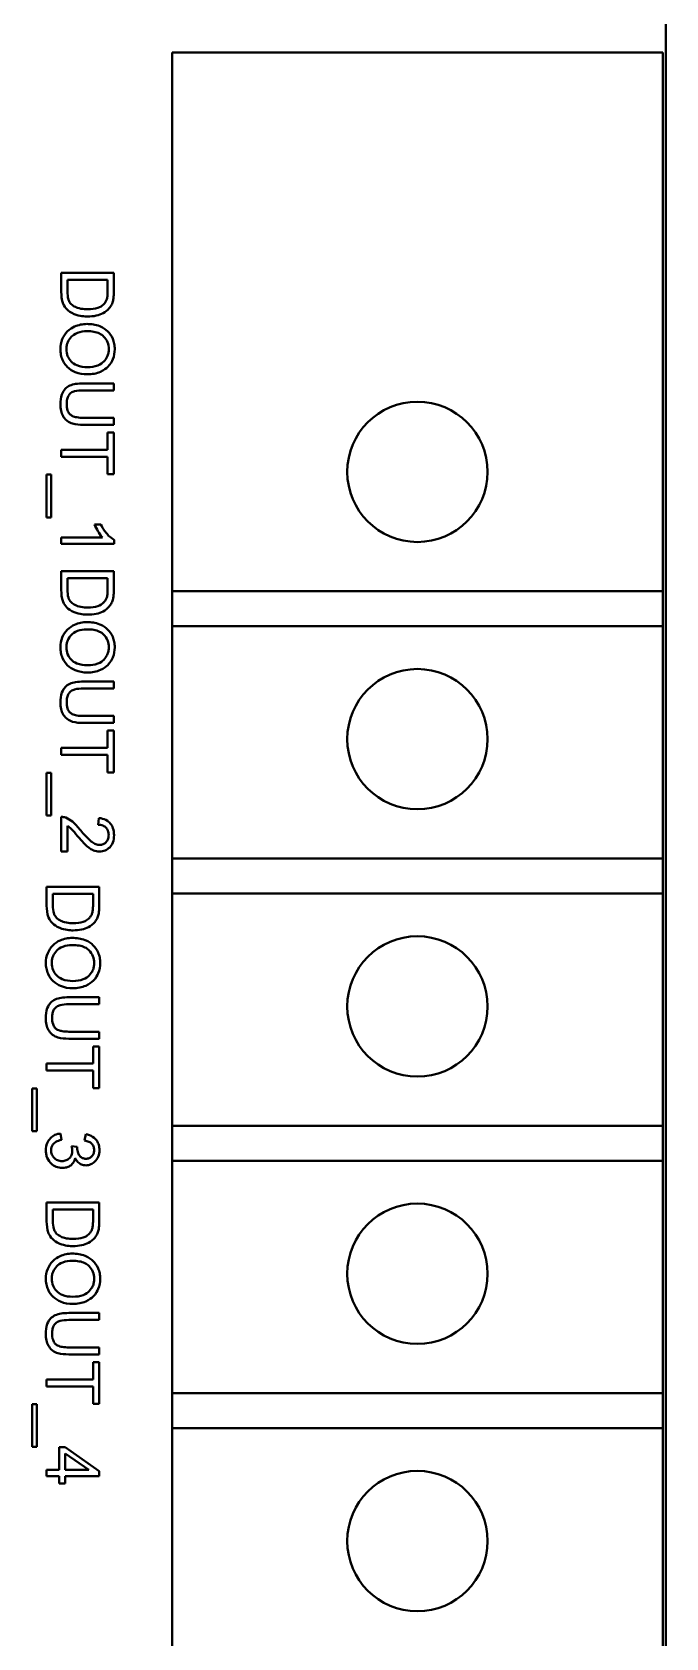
# Model space of a CAD drawing. Header units: millimetres. Extents: x 0 to 4205, y 0 to 2970.
# Drawn here: x 1930.27 to 1948.35, y 2452.51 to 2498.28 of the extents above; entities that cross this region are included whole.
import ezdxf

# ---------------------------------------------------------------- set-up
doc = ezdxf.new("R2010")
doc.units = ezdxf.units.MM
doc.header["$LTSCALE"] = 5
doc.layers.add('가시적인 것(ISO)', color=3, linetype='Continuous', lineweight=40)

msp = doc.modelspace()

# ---------------------------------------------------------------- linework, layer by layer
at = {"layer": '가시적인 것(ISO)'}
for p, q in [((1948.348, 2381.577), (1948.348, 2551.577)), ((1948.257, 2497.697), (1934.258, 2497.697)), ((1934.258, 2497.697), (1934.258, 2482.348)), ((1948.257, 2482.348), (1948.257, 2497.697)), ((1932.598, 2491.416), (1931.098, 2491.416)), ((1931.098, 2491.416), (1931.098, 2490.874)), ((1931.275, 2490.897), (1931.275, 2491.217)), ((1931.275, 2491.217), (1932.42, 2491.217)), ((1932.42, 2491.217), (1932.42, 2490.902)), ((1932.598, 2490.899), (1932.598, 2491.416)), ((1932.598, 2488.269), (1931.731, 2488.269)), ((1931.732, 2488.07), (1932.598, 2488.07)), ((1932.598, 2488.07), (1932.598, 2488.269)), ((1931.731, 2487.089), (1932.598, 2487.089)), ((1932.598, 2487.288), (1931.732, 2487.288)), ((1932.598, 2487.089), (1932.598, 2487.288)), ((1932.598, 2486.87), (1932.42, 2486.87)), ((1932.42, 2486.87), (1932.42, 2486.377)), ((1932.598, 2485.681), (1932.598, 2486.87)), ((1932.42, 2486.377), (1931.098, 2486.377)), ((1931.098, 2486.377), (1931.098, 2486.178)), ((1931.098, 2486.178), (1932.42, 2486.178)), ((1932.42, 2486.178), (1932.42, 2485.681)), ((1930.814, 2485.671), (1930.681, 2485.671)), ((1930.681, 2485.671), (1930.681, 2484.45)), ((1930.814, 2484.45), (1930.814, 2485.671)), ((1932.42, 2485.681), (1932.598, 2485.681)), ((1930.681, 2484.45), (1930.814, 2484.45)), ((1932.227, 2484.247), (1932.049, 2484.247)), ((1932.271, 2483.878), (1931.098, 2483.878)), ((1931.098, 2483.878), (1931.098, 2483.694)), ((1932.603, 2483.694), (1932.603, 2483.813)), ((1931.098, 2483.694), (1932.603, 2483.694)), ((1932.598, 2482.916), (1931.098, 2482.916)), ((1931.098, 2482.916), (1931.098, 2482.374)), ((1932.598, 2482.399), (1932.598, 2482.916)), ((1931.275, 2482.717), (1932.42, 2482.717)), ((1931.275, 2482.397), (1931.275, 2482.717)), ((1932.42, 2482.717), (1932.42, 2482.402)), ((1948.257, 2482.348), (1934.258, 2482.348)), ((1934.258, 2482.348), (1934.258, 2481.348)), ((1948.257, 2481.348), (1948.257, 2482.348)), ((1934.258, 2481.348), (1948.257, 2481.348)), ((1934.258, 2481.348), (1934.258, 2474.728)), ((1948.257, 2474.728), (1948.257, 2481.348)), ((1932.598, 2479.769), (1931.731, 2479.769)), ((1932.598, 2479.57), (1932.598, 2479.769)), ((1931.732, 2479.57), (1932.598, 2479.57)), ((1932.598, 2478.788), (1931.732, 2478.788)), ((1932.598, 2478.589), (1932.598, 2478.788)), ((1931.731, 2478.589), (1932.598, 2478.589)), ((1932.598, 2478.37), (1932.42, 2478.37)), ((1932.42, 2478.37), (1932.42, 2477.877)), ((1932.598, 2477.181), (1932.598, 2478.37)), ((1932.42, 2477.877), (1931.098, 2477.877)), ((1931.098, 2477.877), (1931.098, 2477.678)), ((1931.098, 2477.678), (1932.42, 2477.678)), ((1932.42, 2477.678), (1932.42, 2477.181)), ((1930.814, 2477.171), (1930.681, 2477.171)), ((1930.681, 2477.171), (1930.681, 2475.95)), ((1930.814, 2475.95), (1930.814, 2477.171)), ((1932.42, 2477.181), (1932.598, 2477.181)), ((1930.681, 2475.95), (1930.814, 2475.95)), ((1931.098, 2475.911), (1931.098, 2474.92)), ((1931.275, 2474.92), (1931.275, 2475.655)), ((1932.17, 2475.877), (1932.15, 2475.687)), ((1931.098, 2474.92), (1931.275, 2474.92)), ((1948.257, 2474.728), (1934.258, 2474.728)), ((1934.258, 2474.728), (1934.258, 2473.728)), ((1948.257, 2473.728), (1948.257, 2474.728)), ((1932.181, 2473.916), (1930.681, 2473.916)), ((1930.681, 2473.916), (1930.681, 2473.374)), ((1930.859, 2473.717), (1932.004, 2473.717)), ((1930.859, 2473.397), (1930.859, 2473.717)), ((1932.004, 2473.717), (1932.004, 2473.402)), ((1932.181, 2473.399), (1932.181, 2473.916)), ((1934.258, 2473.728), (1948.257, 2473.728)), ((1934.258, 2473.728), (1934.258, 2467.108)), ((1948.257, 2467.108), (1948.257, 2473.728)), ((1932.181, 2470.769), (1931.315, 2470.769)), ((1931.316, 2470.57), (1932.181, 2470.57)), ((1932.181, 2470.57), (1932.181, 2470.769)), ((1931.315, 2469.589), (1932.181, 2469.589)), ((1932.181, 2469.788), (1931.316, 2469.788)), ((1932.181, 2469.589), (1932.181, 2469.788)), ((1932.181, 2469.37), (1932.004, 2469.37)), ((1932.004, 2469.37), (1932.004, 2468.877)), ((1932.181, 2468.181), (1932.181, 2469.37)), ((1932.004, 2468.877), (1930.681, 2468.877)), ((1930.681, 2468.877), (1930.681, 2468.678)), ((1930.681, 2468.678), (1932.004, 2468.678)), ((1932.004, 2468.678), (1932.004, 2468.181)), ((1930.398, 2468.171), (1930.265, 2468.171)), ((1930.265, 2468.171), (1930.265, 2466.95)), ((1930.398, 2466.95), (1930.398, 2468.171)), ((1932.004, 2468.181), (1932.181, 2468.181)), ((1930.265, 2466.95), (1930.398, 2466.95)), ((1931.103, 2466.702), (1931.079, 2466.886)), ((1931.798, 2466.868), (1931.765, 2466.684)), ((1948.257, 2467.108), (1934.258, 2467.108)), ((1934.258, 2467.108), (1934.258, 2466.108)), ((1948.257, 2466.108), (1948.257, 2467.108)), ((1931.554, 2466.503), (1931.392, 2466.523)), ((1934.258, 2466.108), (1948.257, 2466.108)), ((1934.258, 2466.108), (1934.258, 2459.488)), ((1948.257, 2459.488), (1948.257, 2466.108)), ((1932.181, 2464.916), (1930.681, 2464.916)), ((1930.681, 2464.916), (1930.681, 2464.374)), ((1930.859, 2464.717), (1932.004, 2464.717)), ((1930.859, 2464.397), (1930.859, 2464.717)), ((1932.004, 2464.717), (1932.004, 2464.402)), ((1932.181, 2464.399), (1932.181, 2464.916)), ((1932.181, 2461.769), (1931.315, 2461.769)), ((1932.181, 2461.57), (1932.181, 2461.769)), ((1931.316, 2461.57), (1932.181, 2461.57)), ((1931.315, 2460.589), (1932.181, 2460.589)), ((1932.181, 2460.788), (1931.316, 2460.788)), ((1932.181, 2460.589), (1932.181, 2460.788)), ((1932.181, 2460.37), (1932.004, 2460.37)), ((1932.004, 2460.37), (1932.004, 2459.877)), ((1932.181, 2459.181), (1932.181, 2460.37)), ((1932.004, 2459.877), (1930.681, 2459.877)), ((1930.681, 2459.877), (1930.681, 2459.678)), ((1930.681, 2459.678), (1932.004, 2459.678)), ((1932.004, 2459.678), (1932.004, 2459.181)), ((1948.257, 2459.488), (1934.258, 2459.488)), ((1934.258, 2459.488), (1934.258, 2458.488)), ((1948.257, 2458.488), (1948.257, 2459.488)), ((1930.398, 2459.171), (1930.265, 2459.171)), ((1930.265, 2459.171), (1930.265, 2457.95)), ((1930.398, 2457.95), (1930.398, 2459.171)), ((1932.004, 2459.181), (1932.181, 2459.181)), ((1934.258, 2458.488), (1948.257, 2458.488)), ((1934.258, 2458.488), (1934.258, 2451.868)), ((1948.257, 2451.868), (1948.257, 2458.488)), ((1930.265, 2457.95), (1930.398, 2457.95)), ((1931.21, 2457.948), (1931.04, 2457.948)), ((1931.04, 2457.948), (1931.04, 2457.297)), ((1932.181, 2457.264), (1931.21, 2457.948)), ((1931.21, 2457.297), (1931.21, 2457.767)), ((1931.21, 2457.767), (1931.886, 2457.297)), ((1931.04, 2457.297), (1930.681, 2457.297)), ((1930.681, 2457.297), (1930.681, 2457.113)), ((1931.886, 2457.297), (1931.21, 2457.297)), ((1932.181, 2457.113), (1932.181, 2457.264)), ((1930.681, 2457.113), (1931.04, 2457.113)), ((1931.04, 2457.113), (1931.04, 2456.911)), ((1931.04, 2456.911), (1931.21, 2456.911)), ((1931.21, 2456.911), (1931.21, 2457.113)), ((1931.21, 2457.113), (1932.181, 2457.113))]:
    msp.add_line(p, q, dxfattribs=at)
for centre in [(1941.258, 2485.747), (1941.258, 2478.127), (1941.258, 2470.507), (1941.258, 2462.887), (1941.258, 2455.267)]:
    msp.add_circle(centre, 2, dxfattribs=at)
for points, knots in [([(1931.098, 2490.874), (1931.098, 2490.778), (1931.107, 2490.652), (1931.179, 2490.478), (1931.213, 2490.427), (1931.307, 2490.334), (1931.368, 2490.286), (1931.619, 2490.184), (1931.763, 2490.176), (1931.856, 2490.176)], [-0.1013045, -0.1013045, -0.1013045, -0.1013045, -0.0660401, -0.0660401, -0.0467074, -0.0467074, -0.0277304, -0.0277304, 0, 0, 0, 0]), ([(1931.38, 2490.53), (1931.362, 2490.547), (1931.348, 2490.567), (1931.319, 2490.617), (1931.308, 2490.646), (1931.282, 2490.726), (1931.275, 2490.809), (1931.275, 2490.897)], [-0.03972134, -0.03972134, -0.03972134, -0.03972134, -0.03404767, -0.03404767, -0.02637667, -0.02637667, 0, 0, 0, 0]), ([(1932.389, 2490.646), (1932.38, 2490.62), (1932.367, 2490.596), (1932.334, 2490.55), (1932.314, 2490.529), (1932.259, 2490.48), (1932.214, 2490.446), (1932.058, 2490.391), (1931.959, 2490.38), (1931.859, 2490.38)], [-0.08863704, -0.08863704, -0.08863704, -0.08863704, -0.07259706, -0.07259706, -0.05563873, -0.05563873, -0.02994642, -0.02994642, 0, 0, 0, 0]), ([(1932.42, 2490.902), (1932.42, 2490.852), (1932.419, 2490.799), (1932.408, 2490.713), (1932.401, 2490.676), (1932.389, 2490.646)], [-0.02271504, -0.02271504, -0.02271504, -0.02271504, -0.00972271, -0.00972271, 0, 0, 0, 0]), ([(1932.468, 2490.412), (1932.495, 2490.443), (1932.516, 2490.476), (1932.553, 2490.55), (1932.566, 2490.591), (1932.576, 2490.632)], [-0.02477761, -0.02477761, -0.02477761, -0.02477761, -0.01271181, -0.01271181, 0, 0, 0, 0]), ([(1932.576, 2490.632), (1932.584, 2490.668), (1932.589, 2490.708), (1932.596, 2490.795), (1932.598, 2490.849), (1932.598, 2490.899)], [-0.02610579, -0.02610579, -0.02610579, -0.02610579, -0.0151034, -0.0151034, 0, 0, 0, 0]), ([(1931.859, 2490.38), (1931.793, 2490.38), (1931.724, 2490.385), (1931.585, 2490.411), (1931.536, 2490.431), (1931.457, 2490.468), (1931.415, 2490.495), (1931.38, 2490.53)], [-0.03646535, -0.03646535, -0.03646535, -0.03646535, -0.02628406, -0.02628406, -0.01488015, -0.01488015, 0, 0, 0, 0]), ([(1931.856, 2490.176), (1931.935, 2490.176), (1932.014, 2490.183), (1932.166, 2490.215), (1932.232, 2490.238), (1932.359, 2490.306), (1932.419, 2490.353), (1932.468, 2490.412)], [-0.06427655, -0.06427655, -0.06427655, -0.06427655, -0.04327347, -0.04327347, -0.02318587, -0.02318587, 0, 0, 0, 0]), ([(1931.828, 2489.962), (1931.768, 2489.962), (1931.708, 2489.956), (1931.59, 2489.931), (1931.533, 2489.912), (1931.417, 2489.86), (1931.341, 2489.818), (1931.209, 2489.683), (1931.16, 2489.609), (1931.089, 2489.438), (1931.072, 2489.342), (1931.072, 2489.244)], [-0.1419282, -0.1419282, -0.1419282, -0.1419282, -0.11405, -0.11405, -0.0863552, -0.0863552, -0.0554723, -0.0554723, -0.0295193, -0.0295193, 0, 0, 0, 0]), ([(1931.243, 2489.245), (1931.243, 2489.281), (1931.246, 2489.316), (1931.259, 2489.384), (1931.268, 2489.416), (1931.307, 2489.506), (1931.344, 2489.558), (1931.423, 2489.635), (1931.476, 2489.679), (1931.643, 2489.745), (1931.735, 2489.757), (1931.826, 2489.757)], [-0.1304948, -0.1304948, -0.1304948, -0.1304948, -0.1101568, -0.1101568, -0.0908219, -0.0908219, -0.0538229, -0.0538229, -0.0272604, -0.0272604, 0, 0, 0, 0]), ([(1931.826, 2489.757), (1931.893, 2489.757), (1931.962, 2489.753), (1932.083, 2489.731), (1932.138, 2489.715), (1932.233, 2489.67), (1932.273, 2489.642), (1932.352, 2489.56), (1932.39, 2489.505), (1932.441, 2489.381), (1932.453, 2489.313), (1932.453, 2489.243)], [-0.09205293, -0.09205293, -0.09205293, -0.09205293, -0.07187986, -0.07187986, -0.05512906, -0.05512906, -0.04039251, -0.04039251, -0.02097998, -0.02097998, 0, 0, 0, 0]), ([(1932.624, 2489.244), (1932.624, 2489.296), (1932.619, 2489.349), (1932.6, 2489.449), (1932.586, 2489.496), (1932.532, 2489.623), (1932.482, 2489.694), (1932.377, 2489.796), (1932.306, 2489.856), (1932.078, 2489.945), (1931.952, 2489.962), (1931.828, 2489.962)], [-0.1914347, -0.1914347, -0.1914347, -0.1914347, -0.1588981, -0.1588981, -0.1283406, -0.1283406, -0.0734868, -0.0734868, -0.0371408, -0.0371408, 0, 0, 0, 0]), ([(1931.072, 2489.244), (1931.072, 2489.191), (1931.078, 2489.138), (1931.099, 2489.034), (1931.116, 2488.984), (1931.183, 2488.833), (1931.238, 2488.771), (1931.342, 2488.668), (1931.423, 2488.622), (1931.607, 2488.546), (1931.725, 2488.527), (1931.845, 2488.527)], [-0.08052814, -0.08052814, -0.08052814, -0.08052814, -0.075448, -0.075448, -0.0704261, -0.0704261, -0.05969695, -0.05969695, -0.03604414, -0.03604414, 0, 0, 0, 0]), ([(1931.848, 2488.732), (1931.744, 2488.732), (1931.638, 2488.745), (1931.473, 2488.815), (1931.421, 2488.853), (1931.337, 2488.94), (1931.303, 2488.99), (1931.254, 2489.109), (1931.243, 2489.176), (1931.243, 2489.245)], [-0.08165834, -0.08165834, -0.08165834, -0.08165834, -0.05685822, -0.05685822, -0.03882835, -0.03882835, -0.0205962, -0.0205962, 0, 0, 0, 0]), ([(1931.845, 2488.527), (1931.91, 2488.527), (1931.975, 2488.533), (1932.099, 2488.557), (1932.157, 2488.574), (1932.316, 2488.643), (1932.381, 2488.697), (1932.504, 2488.819), (1932.547, 2488.906), (1932.607, 2489.049), (1932.624, 2489.145), (1932.624, 2489.244)], [-0.06480513, -0.06480513, -0.06480513, -0.06480513, -0.05981322, -0.05981322, -0.05512545, -0.05512545, -0.04655354, -0.04655354, -0.0296574, -0.0296574, 0, 0, 0, 0]), ([(1932.453, 2489.243), (1932.453, 2489.206), (1932.45, 2489.17), (1932.435, 2489.099), (1932.424, 2489.065), (1932.39, 2488.99), (1932.359, 2488.937), (1932.273, 2488.854), (1932.22, 2488.814), (1932.047, 2488.745), (1931.947, 2488.732), (1931.848, 2488.732)], [-0.1516136, -0.1516136, -0.1516136, -0.1516136, -0.1220791, -0.1220791, -0.0935316, -0.0935316, -0.0558687, -0.0558687, -0.0298206, -0.0298206, 0, 0, 0, 0]), ([(1931.731, 2488.269), (1931.657, 2488.269), (1931.579, 2488.265), (1931.451, 2488.243), (1931.392, 2488.229), (1931.289, 2488.181), (1931.246, 2488.151), (1931.182, 2488.081), (1931.145, 2488.033), (1931.083, 2487.867), (1931.072, 2487.769), (1931.072, 2487.675)], [-0.1666428, -0.1666428, -0.1666428, -0.1666428, -0.120317, -0.120317, -0.0849202, -0.0849202, -0.0527526, -0.0527526, -0.028158, -0.028158, 0, 0, 0, 0]), ([(1931.252, 2487.692), (1931.252, 2487.734), (1931.256, 2487.775), (1931.276, 2487.86), (1931.292, 2487.893), (1931.325, 2487.947), (1931.347, 2487.973), (1931.413, 2488.024), (1931.452, 2488.037), (1931.551, 2488.064), (1931.645, 2488.07), (1931.732, 2488.07)], [-0.0552723, -0.0552723, -0.0552723, -0.0552723, -0.05006966, -0.05006966, -0.04418631, -0.04418631, -0.03650006, -0.03650006, -0.02622502, -0.02622502, 0, 0, 0, 0]), ([(1931.072, 2487.675), (1931.072, 2487.612), (1931.078, 2487.546), (1931.104, 2487.431), (1931.123, 2487.379), (1931.164, 2487.311), (1931.2, 2487.253), (1931.312, 2487.162), (1931.364, 2487.14), (1931.51, 2487.098), (1931.621, 2487.089), (1931.731, 2487.089)], [-0.1827395, -0.1827395, -0.1827395, -0.1827395, -0.1243095, -0.1243095, -0.0742781, -0.0742781, -0.0514626, -0.0514626, -0.0329561, -0.0329561, 0, 0, 0, 0]), ([(1931.732, 2487.288), (1931.67, 2487.288), (1931.603, 2487.291), (1931.497, 2487.309), (1931.45, 2487.322), (1931.376, 2487.358), (1931.353, 2487.377), (1931.309, 2487.429), (1931.291, 2487.463), (1931.258, 2487.56), (1931.252, 2487.629), (1931.252, 2487.692)], [-0.06580544, -0.06580544, -0.06580544, -0.06580544, -0.05062257, -0.05062257, -0.03951225, -0.03951225, -0.0306635, -0.0306635, -0.01915675, -0.01915675, 0, 0, 0, 0]), ([(1932.049, 2484.247), (1932.073, 2484.181), (1932.109, 2484.113), (1932.166, 2484.016), (1932.212, 2483.941), (1932.271, 2483.878)], [-0.06797462, -0.06797462, -0.06797462, -0.06797462, -0.02573644, -0.02573644, 0, 0, 0, 0]), ([(1932.603, 2483.813), (1932.531, 2483.849), (1932.463, 2483.909), (1932.364, 2484.02), (1932.293, 2484.105), (1932.227, 2484.247)], [-0.1204348, -0.1204348, -0.1204348, -0.1204348, -0.0467866, -0.0467866, 0, 0, 0, 0]), ([(1931.098, 2482.374), (1931.098, 2482.278), (1931.107, 2482.152), (1931.179, 2481.978), (1931.213, 2481.927), (1931.307, 2481.834), (1931.368, 2481.786), (1931.619, 2481.684), (1931.763, 2481.676), (1931.856, 2481.676)], [-0.1013045, -0.1013045, -0.1013045, -0.1013045, -0.0660401, -0.0660401, -0.0467074, -0.0467074, -0.0277304, -0.0277304, 0, 0, 0, 0]), ([(1931.38, 2482.03), (1931.362, 2482.047), (1931.348, 2482.067), (1931.319, 2482.117), (1931.308, 2482.146), (1931.282, 2482.226), (1931.275, 2482.309), (1931.275, 2482.397)], [-0.03972134, -0.03972134, -0.03972134, -0.03972134, -0.03404767, -0.03404767, -0.02637667, -0.02637667, 0, 0, 0, 0]), ([(1932.42, 2482.402), (1932.42, 2482.352), (1932.419, 2482.299), (1932.408, 2482.213), (1932.401, 2482.176), (1932.389, 2482.146)], [-0.02271504, -0.02271504, -0.02271504, -0.02271504, -0.00972271, -0.00972271, 0, 0, 0, 0]), ([(1932.576, 2482.132), (1932.584, 2482.168), (1932.589, 2482.208), (1932.596, 2482.295), (1932.598, 2482.349), (1932.598, 2482.399)], [-0.02610579, -0.02610579, -0.02610579, -0.02610579, -0.0151034, -0.0151034, 0, 0, 0, 0]), ([(1931.859, 2481.88), (1931.793, 2481.88), (1931.724, 2481.885), (1931.585, 2481.911), (1931.536, 2481.931), (1931.457, 2481.968), (1931.415, 2481.995), (1931.38, 2482.03)], [-0.03646535, -0.03646535, -0.03646535, -0.03646535, -0.02628406, -0.02628406, -0.01488015, -0.01488015, 0, 0, 0, 0]), ([(1931.856, 2481.676), (1931.935, 2481.676), (1932.014, 2481.683), (1932.166, 2481.715), (1932.232, 2481.738), (1932.359, 2481.806), (1932.419, 2481.853), (1932.468, 2481.912)], [-0.06427655, -0.06427655, -0.06427655, -0.06427655, -0.04327347, -0.04327347, -0.02318587, -0.02318587, 0, 0, 0, 0]), ([(1932.389, 2482.146), (1932.38, 2482.12), (1932.367, 2482.096), (1932.334, 2482.05), (1932.314, 2482.029), (1932.259, 2481.98), (1932.214, 2481.946), (1932.058, 2481.891), (1931.959, 2481.88), (1931.859, 2481.88)], [-0.08863704, -0.08863704, -0.08863704, -0.08863704, -0.07259706, -0.07259706, -0.05563873, -0.05563873, -0.02994642, -0.02994642, 0, 0, 0, 0]), ([(1932.468, 2481.912), (1932.495, 2481.943), (1932.516, 2481.976), (1932.553, 2482.05), (1932.566, 2482.091), (1932.576, 2482.132)], [-0.02477761, -0.02477761, -0.02477761, -0.02477761, -0.01271181, -0.01271181, 0, 0, 0, 0]), ([(1931.828, 2481.462), (1931.768, 2481.462), (1931.708, 2481.456), (1931.59, 2481.431), (1931.533, 2481.412), (1931.417, 2481.36), (1931.341, 2481.318), (1931.209, 2481.183), (1931.16, 2481.109), (1931.089, 2480.938), (1931.072, 2480.842), (1931.072, 2480.744)], [-0.1419282, -0.1419282, -0.1419282, -0.1419282, -0.11405, -0.11405, -0.0863552, -0.0863552, -0.0554723, -0.0554723, -0.0295193, -0.0295193, 0, 0, 0, 0]), ([(1932.624, 2480.744), (1932.624, 2480.796), (1932.619, 2480.849), (1932.6, 2480.949), (1932.586, 2480.996), (1932.532, 2481.123), (1932.482, 2481.194), (1932.377, 2481.296), (1932.306, 2481.356), (1932.078, 2481.445), (1931.952, 2481.462), (1931.828, 2481.462)], [-0.1914347, -0.1914347, -0.1914347, -0.1914347, -0.1588981, -0.1588981, -0.1283406, -0.1283406, -0.0734868, -0.0734868, -0.0371408, -0.0371408, 0, 0, 0, 0]), ([(1931.243, 2480.745), (1931.243, 2480.781), (1931.246, 2480.816), (1931.259, 2480.884), (1931.268, 2480.916), (1931.307, 2481.006), (1931.344, 2481.058), (1931.423, 2481.135), (1931.476, 2481.179), (1931.643, 2481.245), (1931.735, 2481.257), (1931.826, 2481.257)], [-0.1304948, -0.1304948, -0.1304948, -0.1304948, -0.1101568, -0.1101568, -0.0908219, -0.0908219, -0.0538229, -0.0538229, -0.0272604, -0.0272604, 0, 0, 0, 0]), ([(1931.826, 2481.257), (1931.893, 2481.257), (1931.962, 2481.253), (1932.083, 2481.231), (1932.138, 2481.215), (1932.233, 2481.17), (1932.273, 2481.142), (1932.352, 2481.06), (1932.39, 2481.005), (1932.441, 2480.881), (1932.453, 2480.813), (1932.453, 2480.743)], [-0.09205293, -0.09205293, -0.09205293, -0.09205293, -0.07187986, -0.07187986, -0.05512906, -0.05512906, -0.04039251, -0.04039251, -0.02097998, -0.02097998, 0, 0, 0, 0]), ([(1931.072, 2480.744), (1931.072, 2480.691), (1931.078, 2480.638), (1931.099, 2480.534), (1931.116, 2480.484), (1931.183, 2480.333), (1931.238, 2480.271), (1931.342, 2480.168), (1931.423, 2480.122), (1931.607, 2480.046), (1931.725, 2480.027), (1931.845, 2480.027)], [-0.08052814, -0.08052814, -0.08052814, -0.08052814, -0.075448, -0.075448, -0.0704261, -0.0704261, -0.05969695, -0.05969695, -0.03604414, -0.03604414, 0, 0, 0, 0]), ([(1931.848, 2480.232), (1931.744, 2480.232), (1931.638, 2480.245), (1931.473, 2480.315), (1931.421, 2480.353), (1931.337, 2480.44), (1931.303, 2480.49), (1931.254, 2480.609), (1931.243, 2480.676), (1931.243, 2480.745)], [-0.08165834, -0.08165834, -0.08165834, -0.08165834, -0.05685822, -0.05685822, -0.03882835, -0.03882835, -0.0205962, -0.0205962, 0, 0, 0, 0]), ([(1931.845, 2480.027), (1931.91, 2480.027), (1931.975, 2480.033), (1932.099, 2480.057), (1932.157, 2480.074), (1932.316, 2480.143), (1932.381, 2480.197), (1932.504, 2480.319), (1932.547, 2480.406), (1932.607, 2480.549), (1932.624, 2480.645), (1932.624, 2480.744)], [-0.06480513, -0.06480513, -0.06480513, -0.06480513, -0.05981322, -0.05981322, -0.05512545, -0.05512545, -0.04655354, -0.04655354, -0.0296574, -0.0296574, 0, 0, 0, 0]), ([(1932.453, 2480.743), (1932.453, 2480.706), (1932.45, 2480.67), (1932.435, 2480.599), (1932.424, 2480.565), (1932.39, 2480.49), (1932.359, 2480.437), (1932.273, 2480.354), (1932.22, 2480.314), (1932.047, 2480.245), (1931.947, 2480.232), (1931.848, 2480.232)], [-0.1516136, -0.1516136, -0.1516136, -0.1516136, -0.1220791, -0.1220791, -0.0935316, -0.0935316, -0.0558687, -0.0558687, -0.0298206, -0.0298206, 0, 0, 0, 0]), ([(1931.731, 2479.769), (1931.657, 2479.769), (1931.579, 2479.765), (1931.451, 2479.743), (1931.392, 2479.729), (1931.289, 2479.681), (1931.246, 2479.651), (1931.182, 2479.581), (1931.145, 2479.533), (1931.083, 2479.367), (1931.072, 2479.269), (1931.072, 2479.175)], [-0.1666428, -0.1666428, -0.1666428, -0.1666428, -0.120317, -0.120317, -0.0849202, -0.0849202, -0.0527526, -0.0527526, -0.028158, -0.028158, 0, 0, 0, 0]), ([(1931.072, 2479.175), (1931.072, 2479.112), (1931.078, 2479.046), (1931.104, 2478.931), (1931.123, 2478.879), (1931.164, 2478.811), (1931.2, 2478.753), (1931.312, 2478.662), (1931.364, 2478.64), (1931.51, 2478.598), (1931.621, 2478.589), (1931.731, 2478.589)], [-0.1827395, -0.1827395, -0.1827395, -0.1827395, -0.1243095, -0.1243095, -0.0742781, -0.0742781, -0.0514626, -0.0514626, -0.0329561, -0.0329561, 0, 0, 0, 0]), ([(1931.252, 2479.192), (1931.252, 2479.234), (1931.256, 2479.275), (1931.276, 2479.36), (1931.292, 2479.393), (1931.325, 2479.447), (1931.347, 2479.473), (1931.413, 2479.524), (1931.452, 2479.537), (1931.551, 2479.564), (1931.645, 2479.57), (1931.732, 2479.57)], [-0.0552723, -0.0552723, -0.0552723, -0.0552723, -0.05006966, -0.05006966, -0.04418631, -0.04418631, -0.03650006, -0.03650006, -0.02622502, -0.02622502, 0, 0, 0, 0]), ([(1931.732, 2478.788), (1931.67, 2478.788), (1931.603, 2478.791), (1931.497, 2478.809), (1931.45, 2478.822), (1931.376, 2478.858), (1931.353, 2478.877), (1931.309, 2478.929), (1931.291, 2478.963), (1931.258, 2479.06), (1931.252, 2479.129), (1931.252, 2479.192)], [-0.06580544, -0.06580544, -0.06580544, -0.06580544, -0.05062257, -0.05062257, -0.03951225, -0.03951225, -0.0306635, -0.0306635, -0.01915675, -0.01915675, 0, 0, 0, 0]), ([(1931.226, 2475.89), (1931.205, 2475.897), (1931.184, 2475.903), (1931.141, 2475.911), (1931.119, 2475.912), (1931.098, 2475.911)], [-0.01312176, -0.01312176, -0.01312176, -0.01312176, -0.00656352, -0.00656352, 0, 0, 0, 0]), ([(1931.652, 2475.527), (1931.573, 2475.624), (1931.492, 2475.713), (1931.359, 2475.823), (1931.295, 2475.864), (1931.226, 2475.89)], [-0.05177971, -0.05177971, -0.05177971, -0.05177971, -0.02233854, -0.02233854, 0, 0, 0, 0]), ([(1931.275, 2475.655), (1931.311, 2475.633), (1931.344, 2475.606), (1931.444, 2475.512), (1931.502, 2475.437), (1931.563, 2475.365)], [-0.04103729, -0.04103729, -0.04103729, -0.04103729, -0.02838873, -0.02838873, 0, 0, 0, 0]), ([(1932.192, 2475.112), (1932.154, 2475.112), (1932.118, 2475.12), (1932.043, 2475.149), (1932.005, 2475.172), (1931.927, 2475.229), (1931.837, 2475.304), (1931.652, 2475.527)], [-0.2183426, -0.2183426, -0.2183426, -0.2183426, -0.1577583, -0.1577583, -0.0869803, -0.0869803, 0, 0, 0, 0]), ([(1932.15, 2475.687), (1932.197, 2475.687), (1932.244, 2475.68), (1932.328, 2475.645), (1932.355, 2475.623), (1932.397, 2475.58), (1932.416, 2475.552), (1932.445, 2475.48), (1932.451, 2475.437), (1932.451, 2475.394)], [-0.03879416, -0.03879416, -0.03879416, -0.03879416, -0.03076592, -0.03076592, -0.0232504, -0.0232504, -0.01285481, -0.01285481, 0, 0, 0, 0]), ([(1932.603, 2475.39), (1932.603, 2475.457), (1932.595, 2475.525), (1932.556, 2475.639), (1932.531, 2475.686), (1932.471, 2475.756), (1932.432, 2475.793), (1932.31, 2475.854), (1932.24, 2475.87), (1932.17, 2475.877)], [-0.1036663, -0.1036663, -0.1036663, -0.1036663, -0.0688957, -0.0688957, -0.0410421, -0.0410421, -0.0211527, -0.0211527, 0, 0, 0, 0]), ([(1931.563, 2475.365), (1931.709, 2475.192), (1931.784, 2475.119), (1931.916, 2475.002), (1931.98, 2474.971), (1932.071, 2474.934), (1932.128, 2474.922), (1932.187, 2474.922)], [-0.03516027, -0.03516027, -0.03516027, -0.03516027, -0.0294768, -0.0294768, -0.01769867, -0.01769867, 0, 0, 0, 0]), ([(1932.187, 2474.922), (1932.243, 2474.922), (1932.298, 2474.932), (1932.398, 2474.974), (1932.441, 2475.005), (1932.504, 2475.068), (1932.54, 2475.111), (1932.593, 2475.245), (1932.603, 2475.318), (1932.603, 2475.39)], [-0.1091803, -0.1091803, -0.1091803, -0.1091803, -0.0754246, -0.0754246, -0.0432877, -0.0432877, -0.0215861, -0.0215861, 0, 0, 0, 0]), ([(1932.451, 2475.394), (1932.451, 2475.372), (1932.449, 2475.349), (1932.441, 2475.306), (1932.435, 2475.286), (1932.417, 2475.243), (1932.4, 2475.213), (1932.346, 2475.16), (1932.32, 2475.143), (1932.259, 2475.118), (1932.226, 2475.112), (1932.192, 2475.112)], [-0.05529017, -0.05529017, -0.05529017, -0.05529017, -0.04364616, -0.04364616, -0.0328661, -0.0328661, -0.0197072, -0.0197072, -0.01028467, -0.01028467, 0, 0, 0, 0]), ([(1930.681, 2473.374), (1930.681, 2473.278), (1930.691, 2473.152), (1930.763, 2472.978), (1930.797, 2472.927), (1930.891, 2472.834), (1930.952, 2472.786), (1931.203, 2472.684), (1931.347, 2472.676), (1931.439, 2472.676)], [-0.1013045, -0.1013045, -0.1013045, -0.1013045, -0.0660401, -0.0660401, -0.0467074, -0.0467074, -0.0277304, -0.0277304, 0, 0, 0, 0]), ([(1930.964, 2473.03), (1930.946, 2473.047), (1930.932, 2473.067), (1930.902, 2473.117), (1930.892, 2473.146), (1930.866, 2473.226), (1930.859, 2473.309), (1930.859, 2473.397)], [-0.03972134, -0.03972134, -0.03972134, -0.03972134, -0.03404767, -0.03404767, -0.02637667, -0.02637667, 0, 0, 0, 0]), ([(1932.004, 2473.402), (1932.004, 2473.352), (1932.002, 2473.299), (1931.992, 2473.213), (1931.985, 2473.176), (1931.973, 2473.146)], [-0.02271504, -0.02271504, -0.02271504, -0.02271504, -0.00972271, -0.00972271, 0, 0, 0, 0]), ([(1932.16, 2473.132), (1932.168, 2473.168), (1932.173, 2473.208), (1932.18, 2473.295), (1932.181, 2473.349), (1932.181, 2473.399)], [-0.02610579, -0.02610579, -0.02610579, -0.02610579, -0.0151034, -0.0151034, 0, 0, 0, 0]), ([(1931.443, 2472.88), (1931.376, 2472.88), (1931.308, 2472.885), (1931.169, 2472.911), (1931.12, 2472.931), (1931.041, 2472.968), (1930.999, 2472.995), (1930.964, 2473.03)], [-0.03646535, -0.03646535, -0.03646535, -0.03646535, -0.02628406, -0.02628406, -0.01488015, -0.01488015, 0, 0, 0, 0]), ([(1931.439, 2472.676), (1931.518, 2472.676), (1931.598, 2472.683), (1931.75, 2472.715), (1931.816, 2472.738), (1931.943, 2472.806), (1932.003, 2472.853), (1932.052, 2472.912)], [-0.06427655, -0.06427655, -0.06427655, -0.06427655, -0.04327347, -0.04327347, -0.02318587, -0.02318587, 0, 0, 0, 0]), ([(1931.973, 2473.146), (1931.963, 2473.12), (1931.95, 2473.096), (1931.918, 2473.05), (1931.898, 2473.029), (1931.843, 2472.98), (1931.798, 2472.946), (1931.642, 2472.891), (1931.543, 2472.88), (1931.443, 2472.88)], [-0.08863704, -0.08863704, -0.08863704, -0.08863704, -0.07259706, -0.07259706, -0.05563873, -0.05563873, -0.02994642, -0.02994642, 0, 0, 0, 0]), ([(1932.052, 2472.912), (1932.078, 2472.943), (1932.1, 2472.976), (1932.137, 2473.05), (1932.15, 2473.091), (1932.16, 2473.132)], [-0.02477761, -0.02477761, -0.02477761, -0.02477761, -0.01271181, -0.01271181, 0, 0, 0, 0]), ([(1931.412, 2472.462), (1931.352, 2472.462), (1931.292, 2472.456), (1931.174, 2472.431), (1931.117, 2472.412), (1931.001, 2472.36), (1930.925, 2472.318), (1930.792, 2472.183), (1930.744, 2472.109), (1930.673, 2471.938), (1930.656, 2471.842), (1930.656, 2471.744)], [-0.1419282, -0.1419282, -0.1419282, -0.1419282, -0.11405, -0.11405, -0.0863552, -0.0863552, -0.0554723, -0.0554723, -0.0295193, -0.0295193, 0, 0, 0, 0]), ([(1932.208, 2471.744), (1932.208, 2471.796), (1932.203, 2471.849), (1932.184, 2471.949), (1932.17, 2471.996), (1932.116, 2472.123), (1932.066, 2472.194), (1931.961, 2472.296), (1931.89, 2472.356), (1931.661, 2472.445), (1931.536, 2472.462), (1931.412, 2472.462)], [-0.1914347, -0.1914347, -0.1914347, -0.1914347, -0.1588981, -0.1588981, -0.1283406, -0.1283406, -0.0734868, -0.0734868, -0.0371408, -0.0371408, 0, 0, 0, 0]), ([(1930.827, 2471.745), (1930.827, 2471.781), (1930.83, 2471.816), (1930.843, 2471.884), (1930.852, 2471.916), (1930.891, 2472.006), (1930.928, 2472.058), (1931.007, 2472.135), (1931.06, 2472.179), (1931.227, 2472.245), (1931.319, 2472.257), (1931.41, 2472.257)], [-0.1304948, -0.1304948, -0.1304948, -0.1304948, -0.1101568, -0.1101568, -0.0908219, -0.0908219, -0.0538229, -0.0538229, -0.0272604, -0.0272604, 0, 0, 0, 0]), ([(1931.41, 2472.257), (1931.477, 2472.257), (1931.546, 2472.253), (1931.667, 2472.231), (1931.722, 2472.215), (1931.817, 2472.17), (1931.857, 2472.142), (1931.936, 2472.06), (1931.974, 2472.005), (1932.025, 2471.881), (1932.037, 2471.813), (1932.037, 2471.743)], [-0.09205293, -0.09205293, -0.09205293, -0.09205293, -0.07187986, -0.07187986, -0.05512906, -0.05512906, -0.04039251, -0.04039251, -0.02097998, -0.02097998, 0, 0, 0, 0]), ([(1930.656, 2471.744), (1930.656, 2471.691), (1930.661, 2471.638), (1930.683, 2471.534), (1930.7, 2471.484), (1930.767, 2471.333), (1930.822, 2471.271), (1930.926, 2471.168), (1931.007, 2471.122), (1931.191, 2471.046), (1931.309, 2471.027), (1931.429, 2471.027)], [-0.08052814, -0.08052814, -0.08052814, -0.08052814, -0.075448, -0.075448, -0.0704261, -0.0704261, -0.05969695, -0.05969695, -0.03604414, -0.03604414, 0, 0, 0, 0]), ([(1931.431, 2471.232), (1931.328, 2471.232), (1931.222, 2471.245), (1931.057, 2471.315), (1931.005, 2471.353), (1930.921, 2471.44), (1930.887, 2471.49), (1930.838, 2471.609), (1930.827, 2471.676), (1930.827, 2471.745)], [-0.08165834, -0.08165834, -0.08165834, -0.08165834, -0.05685822, -0.05685822, -0.03882835, -0.03882835, -0.0205962, -0.0205962, 0, 0, 0, 0]), ([(1931.429, 2471.027), (1931.494, 2471.027), (1931.559, 2471.033), (1931.683, 2471.057), (1931.741, 2471.074), (1931.9, 2471.143), (1931.965, 2471.197), (1932.088, 2471.319), (1932.131, 2471.406), (1932.191, 2471.549), (1932.208, 2471.645), (1932.208, 2471.744)], [-0.06480513, -0.06480513, -0.06480513, -0.06480513, -0.05981322, -0.05981322, -0.05512545, -0.05512545, -0.04655354, -0.04655354, -0.0296574, -0.0296574, 0, 0, 0, 0]), ([(1932.037, 2471.743), (1932.037, 2471.706), (1932.034, 2471.67), (1932.019, 2471.599), (1932.008, 2471.565), (1931.974, 2471.49), (1931.943, 2471.437), (1931.857, 2471.354), (1931.804, 2471.314), (1931.631, 2471.245), (1931.531, 2471.232), (1931.431, 2471.232)], [-0.1516136, -0.1516136, -0.1516136, -0.1516136, -0.1220791, -0.1220791, -0.0935316, -0.0935316, -0.0558687, -0.0558687, -0.0298206, -0.0298206, 0, 0, 0, 0]), ([(1931.315, 2470.769), (1931.241, 2470.769), (1931.163, 2470.765), (1931.035, 2470.743), (1930.976, 2470.729), (1930.873, 2470.681), (1930.83, 2470.651), (1930.766, 2470.581), (1930.728, 2470.533), (1930.667, 2470.367), (1930.656, 2470.269), (1930.656, 2470.175)], [-0.1666428, -0.1666428, -0.1666428, -0.1666428, -0.120317, -0.120317, -0.0849202, -0.0849202, -0.0527526, -0.0527526, -0.028158, -0.028158, 0, 0, 0, 0]), ([(1930.836, 2470.192), (1930.836, 2470.234), (1930.84, 2470.275), (1930.86, 2470.36), (1930.876, 2470.393), (1930.908, 2470.447), (1930.931, 2470.473), (1930.997, 2470.524), (1931.036, 2470.537), (1931.135, 2470.564), (1931.228, 2470.57), (1931.316, 2470.57)], [-0.0552723, -0.0552723, -0.0552723, -0.0552723, -0.05006966, -0.05006966, -0.04418631, -0.04418631, -0.03650006, -0.03650006, -0.02622502, -0.02622502, 0, 0, 0, 0]), ([(1930.656, 2470.175), (1930.656, 2470.112), (1930.662, 2470.046), (1930.688, 2469.931), (1930.707, 2469.879), (1930.748, 2469.811), (1930.783, 2469.753), (1930.896, 2469.662), (1930.948, 2469.64), (1931.094, 2469.598), (1931.205, 2469.589), (1931.315, 2469.589)], [-0.1827395, -0.1827395, -0.1827395, -0.1827395, -0.1243095, -0.1243095, -0.0742781, -0.0742781, -0.0514626, -0.0514626, -0.0329561, -0.0329561, 0, 0, 0, 0]), ([(1931.316, 2469.788), (1931.254, 2469.788), (1931.187, 2469.791), (1931.081, 2469.809), (1931.033, 2469.822), (1930.96, 2469.858), (1930.937, 2469.877), (1930.892, 2469.929), (1930.875, 2469.963), (1930.842, 2470.06), (1930.836, 2470.129), (1930.836, 2470.192)], [-0.06580544, -0.06580544, -0.06580544, -0.06580544, -0.05062257, -0.05062257, -0.03951225, -0.03951225, -0.0306635, -0.0306635, -0.01915675, -0.01915675, 0, 0, 0, 0]), ([(1931.079, 2466.886), (1931.023, 2466.881), (1930.969, 2466.867), (1930.869, 2466.822), (1930.826, 2466.791), (1930.746, 2466.709), (1930.714, 2466.662), (1930.667, 2466.545), (1930.656, 2466.478), (1930.656, 2466.409)], [-0.06885089, -0.06885089, -0.06885089, -0.06885089, -0.0529579, -0.0529579, -0.03766992, -0.03766992, -0.02055925, -0.02055925, 0, 0, 0, 0]), ([(1932.187, 2466.416), (1932.187, 2466.465), (1932.181, 2466.513), (1932.155, 2466.604), (1932.136, 2466.644), (1932.089, 2466.712), (1932.053, 2466.756), (1931.933, 2466.833), (1931.867, 2466.855), (1931.798, 2466.868)], [-0.09774393, -0.09774393, -0.09774393, -0.09774393, -0.06922545, -0.06922545, -0.04258642, -0.04258642, -0.02086501, -0.02086501, 0, 0, 0, 0]), ([(1930.656, 2466.409), (1930.656, 2466.37), (1930.66, 2466.331), (1930.674, 2466.257), (1930.685, 2466.222), (1930.728, 2466.121), (1930.769, 2466.069), (1930.851, 2465.991), (1930.897, 2465.959), (1931.005, 2465.914), (1931.064, 2465.904), (1931.125, 2465.904)], [-0.06985908, -0.06985908, -0.06985908, -0.06985908, -0.0607385, -0.0607385, -0.05217226, -0.05217226, -0.03520118, -0.03520118, -0.01818642, -0.01818642, 0, 0, 0, 0]), ([(1930.808, 2466.408), (1930.808, 2466.438), (1930.812, 2466.468), (1930.83, 2466.525), (1930.843, 2466.55), (1930.884, 2466.605), (1930.911, 2466.627), (1930.99, 2466.673), (1931.048, 2466.691), (1931.103, 2466.702)], [-0.04276956, -0.04276956, -0.04276956, -0.04276956, -0.03481239, -0.03481239, -0.02718734, -0.02718734, -0.01690671, -0.01690671, 0, 0, 0, 0]), ([(1931.122, 2466.1), (1931.099, 2466.1), (1931.076, 2466.101), (1931.033, 2466.11), (1931.012, 2466.116), (1930.95, 2466.143), (1930.918, 2466.169), (1930.867, 2466.221), (1930.846, 2466.252), (1930.815, 2466.326), (1930.808, 2466.367), (1930.808, 2466.408)], [-0.04480517, -0.04480517, -0.04480517, -0.04480517, -0.03953756, -0.03953756, -0.03452526, -0.03452526, -0.02387614, -0.02387614, -0.01249682, -0.01249682, 0, 0, 0, 0]), ([(1931.413, 2466.393), (1931.413, 2466.351), (1931.406, 2466.309), (1931.376, 2466.237), (1931.356, 2466.207), (1931.303, 2466.155), (1931.274, 2466.135), (1931.203, 2466.106), (1931.162, 2466.1), (1931.122, 2466.1)], [-0.04828106, -0.04828106, -0.04828106, -0.04828106, -0.03456334, -0.03456334, -0.02296734, -0.02296734, -0.01228332, -0.01228332, 0, 0, 0, 0]), ([(1931.392, 2466.523), (1931.399, 2466.499), (1931.404, 2466.475), (1931.411, 2466.432), (1931.413, 2466.412), (1931.413, 2466.393)], [-0.01294612, -0.01294612, -0.01294612, -0.01294612, -0.00574067, -0.00574067, 0, 0, 0, 0]), ([(1931.551, 2466.473), (1931.551, 2466.477), (1931.552, 2466.482), (1931.552, 2466.492), (1931.553, 2466.498), (1931.554, 2466.503)], [-0.002882985, -0.002882985, -0.002882985, -0.002882985, -0.001682254, -0.001682254, 0, 0, 0, 0]), ([(1931.802, 2466.167), (1931.783, 2466.167), (1931.765, 2466.168), (1931.73, 2466.175), (1931.713, 2466.18), (1931.674, 2466.198), (1931.654, 2466.213), (1931.608, 2466.263), (1931.59, 2466.301), (1931.56, 2466.371), (1931.551, 2466.421), (1931.551, 2466.473)], [-0.03345342, -0.03345342, -0.03345342, -0.03345342, -0.03023829, -0.03023829, -0.02729522, -0.02729522, -0.02280998, -0.02280998, -0.01561743, -0.01561743, 0, 0, 0, 0]), ([(1931.765, 2466.684), (1931.807, 2466.677), (1931.85, 2466.667), (1931.917, 2466.635), (1931.943, 2466.618), (1931.981, 2466.58), (1932.002, 2466.555), (1932.03, 2466.484), (1932.036, 2466.449), (1932.036, 2466.413)], [-0.06301122, -0.06301122, -0.06301122, -0.06301122, -0.03990409, -0.03990409, -0.02276781, -0.02276781, -0.01085121, -0.01085121, 0, 0, 0, 0]), ([(1931.798, 2465.977), (1931.823, 2465.977), (1931.848, 2465.98), (1931.896, 2465.99), (1931.92, 2465.997), (1931.976, 2466.022), (1932.019, 2466.045), (1932.1, 2466.126), (1932.129, 2466.174), (1932.175, 2466.285), (1932.187, 2466.349), (1932.187, 2466.416)], [-0.07233212, -0.07233212, -0.07233212, -0.07233212, -0.0618739, -0.0618739, -0.05139769, -0.05139769, -0.03589481, -0.03589481, -0.02003156, -0.02003156, 0, 0, 0, 0]), ([(1932.036, 2466.413), (1932.036, 2466.394), (1932.035, 2466.375), (1932.028, 2466.338), (1932.023, 2466.321), (1932.004, 2466.278), (1931.988, 2466.253), (1931.945, 2466.211), (1931.922, 2466.195), (1931.866, 2466.172), (1931.834, 2466.167), (1931.802, 2466.167)], [-0.03959792, -0.03959792, -0.03959792, -0.03959792, -0.03345358, -0.03345358, -0.02773396, -0.02773396, -0.01817037, -0.01817037, -0.00966614, -0.00966614, 0, 0, 0, 0]), ([(1931.125, 2465.904), (1931.165, 2465.904), (1931.205, 2465.908), (1931.279, 2465.928), (1931.313, 2465.942), (1931.374, 2465.98), (1931.407, 2466.008), (1931.464, 2466.089), (1931.483, 2466.135), (1931.494, 2466.184)], [-0.0613968, -0.0613968, -0.0613968, -0.0613968, -0.04487794, -0.04487794, -0.02976308, -0.02976308, -0.0150421, -0.0150421, 0, 0, 0, 0]), ([(1931.494, 2466.184), (1931.513, 2466.143), (1931.538, 2466.104), (1931.606, 2466.035), (1931.643, 2466.014), (1931.713, 2465.985), (1931.755, 2465.977), (1931.798, 2465.977)], [-0.03177885, -0.03177885, -0.03177885, -0.03177885, -0.0229015, -0.0229015, -0.0130002, -0.0130002, 0, 0, 0, 0]), ([(1930.681, 2464.374), (1930.681, 2464.278), (1930.691, 2464.152), (1930.763, 2463.978), (1930.797, 2463.927), (1930.891, 2463.834), (1930.952, 2463.786), (1931.203, 2463.684), (1931.347, 2463.676), (1931.439, 2463.676)], [-0.1013045, -0.1013045, -0.1013045, -0.1013045, -0.0660401, -0.0660401, -0.0467074, -0.0467074, -0.0277304, -0.0277304, 0, 0, 0, 0]), ([(1930.964, 2464.03), (1930.946, 2464.047), (1930.932, 2464.067), (1930.902, 2464.117), (1930.892, 2464.146), (1930.866, 2464.226), (1930.859, 2464.309), (1930.859, 2464.397)], [-0.03972134, -0.03972134, -0.03972134, -0.03972134, -0.03404767, -0.03404767, -0.02637667, -0.02637667, 0, 0, 0, 0]), ([(1931.973, 2464.146), (1931.963, 2464.12), (1931.95, 2464.096), (1931.918, 2464.05), (1931.898, 2464.029), (1931.843, 2463.98), (1931.798, 2463.946), (1931.642, 2463.891), (1931.543, 2463.88), (1931.443, 2463.88)], [-0.08863704, -0.08863704, -0.08863704, -0.08863704, -0.07259706, -0.07259706, -0.05563873, -0.05563873, -0.02994642, -0.02994642, 0, 0, 0, 0]), ([(1932.004, 2464.402), (1932.004, 2464.352), (1932.002, 2464.299), (1931.992, 2464.213), (1931.985, 2464.176), (1931.973, 2464.146)], [-0.02271504, -0.02271504, -0.02271504, -0.02271504, -0.00972271, -0.00972271, 0, 0, 0, 0]), ([(1932.052, 2463.912), (1932.078, 2463.943), (1932.1, 2463.976), (1932.137, 2464.05), (1932.15, 2464.091), (1932.16, 2464.132)], [-0.02477761, -0.02477761, -0.02477761, -0.02477761, -0.01271181, -0.01271181, 0, 0, 0, 0]), ([(1932.16, 2464.132), (1932.168, 2464.168), (1932.173, 2464.208), (1932.18, 2464.295), (1932.181, 2464.349), (1932.181, 2464.399)], [-0.02610579, -0.02610579, -0.02610579, -0.02610579, -0.0151034, -0.0151034, 0, 0, 0, 0]), ([(1931.443, 2463.88), (1931.376, 2463.88), (1931.308, 2463.885), (1931.169, 2463.911), (1931.12, 2463.931), (1931.041, 2463.968), (1930.999, 2463.995), (1930.964, 2464.03)], [-0.03646535, -0.03646535, -0.03646535, -0.03646535, -0.02628406, -0.02628406, -0.01488015, -0.01488015, 0, 0, 0, 0]), ([(1931.439, 2463.676), (1931.518, 2463.676), (1931.598, 2463.683), (1931.75, 2463.715), (1931.816, 2463.738), (1931.943, 2463.806), (1932.003, 2463.853), (1932.052, 2463.912)], [-0.06427655, -0.06427655, -0.06427655, -0.06427655, -0.04327347, -0.04327347, -0.02318587, -0.02318587, 0, 0, 0, 0]), ([(1931.412, 2463.462), (1931.352, 2463.462), (1931.292, 2463.456), (1931.174, 2463.431), (1931.117, 2463.412), (1931.001, 2463.36), (1930.925, 2463.318), (1930.792, 2463.183), (1930.744, 2463.109), (1930.673, 2462.938), (1930.656, 2462.842), (1930.656, 2462.744)], [-0.1419282, -0.1419282, -0.1419282, -0.1419282, -0.11405, -0.11405, -0.0863552, -0.0863552, -0.0554723, -0.0554723, -0.0295193, -0.0295193, 0, 0, 0, 0]), ([(1930.827, 2462.745), (1930.827, 2462.781), (1930.83, 2462.816), (1930.843, 2462.884), (1930.852, 2462.916), (1930.891, 2463.006), (1930.928, 2463.058), (1931.007, 2463.135), (1931.06, 2463.179), (1931.227, 2463.245), (1931.319, 2463.257), (1931.41, 2463.257)], [-0.1304948, -0.1304948, -0.1304948, -0.1304948, -0.1101568, -0.1101568, -0.0908219, -0.0908219, -0.0538229, -0.0538229, -0.0272604, -0.0272604, 0, 0, 0, 0]), ([(1931.41, 2463.257), (1931.477, 2463.257), (1931.546, 2463.253), (1931.667, 2463.231), (1931.722, 2463.215), (1931.817, 2463.17), (1931.857, 2463.142), (1931.936, 2463.06), (1931.974, 2463.005), (1932.025, 2462.881), (1932.037, 2462.813), (1932.037, 2462.743)], [-0.09205293, -0.09205293, -0.09205293, -0.09205293, -0.07187986, -0.07187986, -0.05512906, -0.05512906, -0.04039251, -0.04039251, -0.02097998, -0.02097998, 0, 0, 0, 0]), ([(1932.208, 2462.744), (1932.208, 2462.796), (1932.203, 2462.849), (1932.184, 2462.949), (1932.17, 2462.996), (1932.116, 2463.123), (1932.066, 2463.194), (1931.961, 2463.296), (1931.89, 2463.356), (1931.661, 2463.445), (1931.536, 2463.462), (1931.412, 2463.462)], [-0.1914347, -0.1914347, -0.1914347, -0.1914347, -0.1588981, -0.1588981, -0.1283406, -0.1283406, -0.0734868, -0.0734868, -0.0371408, -0.0371408, 0, 0, 0, 0]), ([(1930.656, 2462.744), (1930.656, 2462.691), (1930.661, 2462.638), (1930.683, 2462.534), (1930.7, 2462.484), (1930.767, 2462.333), (1930.822, 2462.271), (1930.926, 2462.168), (1931.007, 2462.122), (1931.191, 2462.046), (1931.309, 2462.027), (1931.429, 2462.027)], [-0.08052814, -0.08052814, -0.08052814, -0.08052814, -0.075448, -0.075448, -0.0704261, -0.0704261, -0.05969695, -0.05969695, -0.03604414, -0.03604414, 0, 0, 0, 0]), ([(1931.431, 2462.232), (1931.328, 2462.232), (1931.222, 2462.245), (1931.057, 2462.315), (1931.005, 2462.353), (1930.921, 2462.44), (1930.887, 2462.49), (1930.838, 2462.609), (1930.827, 2462.676), (1930.827, 2462.745)], [-0.08165834, -0.08165834, -0.08165834, -0.08165834, -0.05685822, -0.05685822, -0.03882835, -0.03882835, -0.0205962, -0.0205962, 0, 0, 0, 0]), ([(1931.429, 2462.027), (1931.494, 2462.027), (1931.559, 2462.033), (1931.683, 2462.057), (1931.741, 2462.074), (1931.9, 2462.143), (1931.965, 2462.197), (1932.088, 2462.319), (1932.131, 2462.406), (1932.191, 2462.549), (1932.208, 2462.645), (1932.208, 2462.744)], [-0.06480513, -0.06480513, -0.06480513, -0.06480513, -0.05981322, -0.05981322, -0.05512545, -0.05512545, -0.04655354, -0.04655354, -0.0296574, -0.0296574, 0, 0, 0, 0]), ([(1932.037, 2462.743), (1932.037, 2462.706), (1932.034, 2462.67), (1932.019, 2462.599), (1932.008, 2462.565), (1931.974, 2462.49), (1931.943, 2462.437), (1931.857, 2462.354), (1931.804, 2462.314), (1931.631, 2462.245), (1931.531, 2462.232), (1931.431, 2462.232)], [-0.1516136, -0.1516136, -0.1516136, -0.1516136, -0.1220791, -0.1220791, -0.0935316, -0.0935316, -0.0558687, -0.0558687, -0.0298206, -0.0298206, 0, 0, 0, 0]), ([(1931.315, 2461.769), (1931.241, 2461.769), (1931.163, 2461.765), (1931.035, 2461.743), (1930.976, 2461.729), (1930.873, 2461.681), (1930.83, 2461.651), (1930.766, 2461.581), (1930.728, 2461.533), (1930.667, 2461.367), (1930.656, 2461.269), (1930.656, 2461.175)], [-0.1666428, -0.1666428, -0.1666428, -0.1666428, -0.120317, -0.120317, -0.0849202, -0.0849202, -0.0527526, -0.0527526, -0.028158, -0.028158, 0, 0, 0, 0]), ([(1930.836, 2461.192), (1930.836, 2461.234), (1930.84, 2461.275), (1930.86, 2461.36), (1930.876, 2461.393), (1930.908, 2461.447), (1930.931, 2461.473), (1930.997, 2461.524), (1931.036, 2461.537), (1931.135, 2461.564), (1931.228, 2461.57), (1931.316, 2461.57)], [-0.0552723, -0.0552723, -0.0552723, -0.0552723, -0.05006966, -0.05006966, -0.04418631, -0.04418631, -0.03650006, -0.03650006, -0.02622502, -0.02622502, 0, 0, 0, 0]), ([(1930.656, 2461.175), (1930.656, 2461.112), (1930.662, 2461.046), (1930.688, 2460.931), (1930.707, 2460.879), (1930.748, 2460.811), (1930.783, 2460.753), (1930.896, 2460.662), (1930.948, 2460.64), (1931.094, 2460.598), (1931.205, 2460.589), (1931.315, 2460.589)], [-0.1827395, -0.1827395, -0.1827395, -0.1827395, -0.1243095, -0.1243095, -0.0742781, -0.0742781, -0.0514626, -0.0514626, -0.0329561, -0.0329561, 0, 0, 0, 0]), ([(1931.316, 2460.788), (1931.254, 2460.788), (1931.187, 2460.791), (1931.081, 2460.809), (1931.033, 2460.822), (1930.96, 2460.858), (1930.937, 2460.877), (1930.892, 2460.929), (1930.875, 2460.963), (1930.842, 2461.06), (1930.836, 2461.129), (1930.836, 2461.192)], [-0.06580544, -0.06580544, -0.06580544, -0.06580544, -0.05062257, -0.05062257, -0.03951225, -0.03951225, -0.0306635, -0.0306635, -0.01915675, -0.01915675, 0, 0, 0, 0])]:
    msp.add_open_spline(points, degree=3, knots=knots, dxfattribs=at)

doc.saveas('drawing.dxf')
